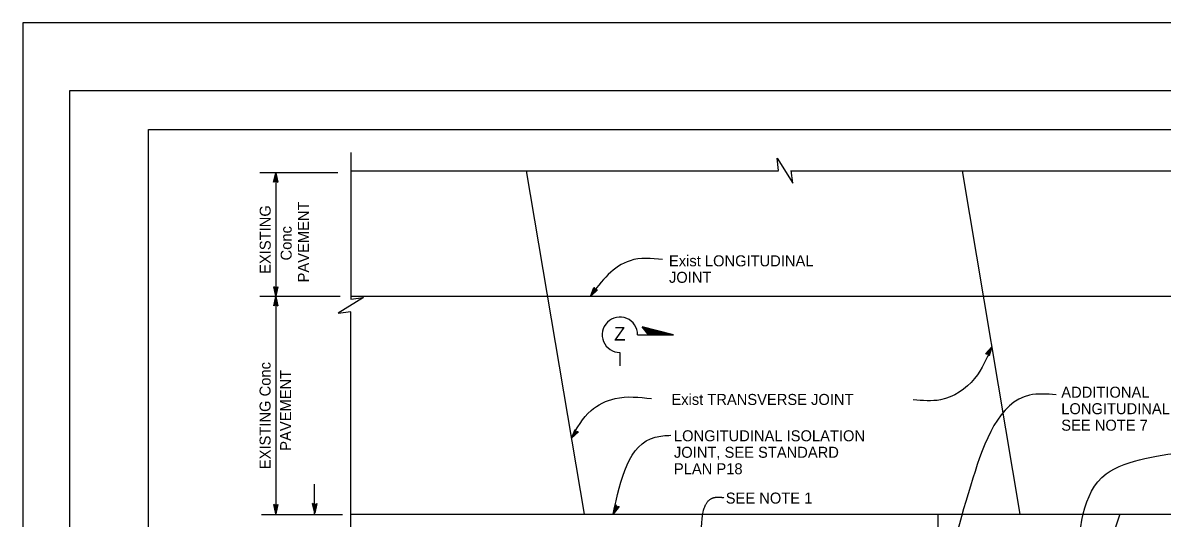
# Model space of a CAD drawing. Extents: x -893 to 867, y -474 to 712.
# Drawn here: x -893 to -168, y 397 to 712 of the extents above; entities that cross this region are included whole.
import ezdxf

# ---------------------------------------------------------------- set-up
doc = ezdxf.new("R2010")
doc.units = 0
for name, color, linetype in [('border_PLOTTING-ELEMENTS', 7, 'Continuous'), ('border_rw_22x34_Cut_Lines', 7, 'Continuous'), ('border_SHEET', 7, 'Continuous'), ('pp_PRESENTATION', 7, 'Continuous'), ('rd_PAVEMENT', 7, 'Continuous'), ('rd_PAVEMENT-anno', 7, 'Continuous')]:
    doc.layers.add(name, color=color, linetype=linetype)

msp = doc.modelspace()

# ---------------------------------------------------------------- linework, layer by layer
at = {"layer": 'border_PLOTTING-ELEMENTS'}
for points in [[(-893.45, -474.04), (866.55, -474.04), (866.55, 711.96), (-893.45, 711.96)], [(-863.45, 668.96), (836.55, 668.96), (836.55, -431.04), (-863.45, -431.04)]]:
    msp.add_lwpolyline(points, close=True, dxfattribs=at)
at = {"layer": 'border_rw_22x34_Cut_Lines'}
msp.add_lwpolyline([(-863.45, 668.96), (836.55, 668.96), (836.55, -431.04), (-863.45, -431.04)], close=True, dxfattribs=at)
at = {"layer": 'border_SHEET'}
for p, q in [((-813.45, 643.96), (811.55, 643.96)), ((-813.45, -406.04), (-813.45, 643.96))]:
    msp.add_line(p, q, dxfattribs=at)
at = {"layer": 'pp_PRESENTATION'}
for p, q in [((-479.17, 513.4), (-499.06, 518.47)), ((-494.95, 513.4), (-499.06, 518.47)), ((-480.8, 513.4), (-498.63, 517.95)), ((-482.44, 513.4), (-498.21, 517.42)), ((-484.07, 513.4), (-497.78, 516.9)), ((-485.71, 513.4), (-497.36, 516.37)), ((-487.35, 513.4), (-496.93, 515.84)), ((-488.98, 513.4), (-496.51, 515.32)), ((-501.96, 513.5), (-501.96, 513.5)), ((-501.96, 513.4), (-479.17, 513.4)), ((-490.62, 513.4), (-496.08, 514.79)), ((-492.25, 513.4), (-495.65, 514.27)), ((-493.89, 513.4), (-495.23, 513.74)), ((-513.21, 502.15), (-513.21, 493.59))]:
    msp.add_line(p, q, dxfattribs=at)
msp.add_arc((-513.2, 513.4), 11.25, 0.00004, 270.00053, dxfattribs=at)
at = {"layer": 'rd_PAVEMENT'}
for p, q in [((-684.57, 629.33), (-684.57, 536.12)), ((-684.57, 629.33), (-684.57, 536.12)), ((-684.57, 629.33), (-684.57, 536.12)), ((-412.16, 617.88), (-413.16, 625.88)), ((-413.16, 625.88), (-403.16, 609.88)), ((-684.57, 617.74), (-412.14, 617.74)), ((-572.83, 617.74), (-536.02, 399.28)), ((-403.16, 609.88), (-404.16, 617.88)), ((-404.14, 617.74), (-76.98, 617.74)), ((-295.25, 617.74), (-258.43, 399.28)), ((-676.57, 537.12), (-692.57, 527.12)), ((-676.57, 537.12), (-692.57, 527.12)), ((-676.57, 537.12), (-692.57, 527.12)), ((-684.57, 537.87), (-76.98, 537.87)), ((-684.57, 536.12), (-676.57, 537.12)), ((-684.57, 536.12), (-676.57, 537.12)), ((-684.57, 536.12), (-676.57, 537.12)), ((-692.57, 527.12), (-684.57, 528.12)), ((-692.57, 527.12), (-684.57, 528.12)), ((-692.57, 527.12), (-684.57, 528.12)), ((-684.71, 528.1), (-684.71, 296.28)), ((-684.71, 528.1), (-684.71, 296.28)), ((-684.71, 528.1), (-684.71, 296.28)), ((-684.57, 399.28), (-76.98, 399.28)), ((-310.76, 399.28), (-310.76, -41.33))]:
    msp.add_line(p, q, dxfattribs=at)
msp.add_lwpolyline([(-194.95, 399.28), (-219.12, 326.77), (-209.7, 299.19)], dxfattribs=at)
at = {"layer": 'rd_PAVEMENT-anno'}
for p, q in [((-742.55, 616.78), (-692.73, 616.78)), ((-732.38, 616.78), (-732.38, 399.04)), ((-733.7, 610.52), (-733.7, 610.52)), ((-732.36, 616.52), (-732.36, 616.52)), ((-731.03, 610.52), (-731.03, 610.52)), ((-742.55, 537.93), (-691.36, 537.93)), ((-733.65, 543.94), (-733.65, 543.94)), ((-732.32, 537.94), (-732.32, 537.94)), ((-732.31, 537.72), (-732.31, 537.72)), ((-730.98, 543.94), (-730.98, 543.94)), ((-531.94, 537.79), (-531.94, 537.79)), ((-529.72, 543.52), (-529.72, 543.52)), ((-527.5, 542.05), (-527.5, 542.05)), ((-733.65, 531.72), (-733.65, 531.72)), ((-730.98, 531.72), (-730.98, 531.72)), ((-707.64, 399.28), (-707.64, 418.22)), ((-733.69, 405.43), (-733.69, 405.43)), ((-732.36, 399.43), (-732.36, 399.43)), ((-731.02, 405.43), (-731.02, 405.43)), ((-708.88, 405.93), (-708.88, 405.93)), ((-707.55, 399.93), (-707.55, 399.93)), ((-706.21, 405.93), (-706.21, 405.93)), ((-741.44, 399.04), (-689.91, 399.04))]:
    msp.add_line(p, q, dxfattribs=at)
for points in [[(-733.7, 610.52), (-732.36, 616.52), (-731.03, 610.52), (-731.39, 610.74), (-732.36, 615.13), (-733.35, 610.73), (-732.99, 610.95), (-732.36, 613.76), (-731.74, 610.95), (-732.1, 611.16), (-732.37, 612.38), (-732.64, 611.16), (-732.36, 611.32), (-731.03, 610.52), (-732.36, 611.32)], [(-730.98, 543.94), (-732.32, 537.94), (-733.65, 543.94), (-733.3, 543.72), (-732.33, 539.33), (-731.34, 543.72), (-731.69, 543.51), (-732.32, 540.7), (-732.95, 543.51), (-732.59, 543.3), (-732.32, 542.08), (-732.05, 543.3), (-732.32, 543.14), (-733.65, 543.94), (-732.32, 543.14)], [(-733.65, 531.72), (-732.31, 537.72), (-730.98, 531.72), (-731.34, 531.93), (-732.31, 536.33), (-733.3, 531.93), (-732.94, 532.14), (-732.31, 534.96), (-731.69, 532.15), (-732.05, 532.36), (-732.32, 533.58), (-732.59, 532.36), (-732.31, 532.52), (-730.98, 531.72), (-732.31, 532.52)], [(-527.5, 542.05), (-531.94, 537.79), (-529.72, 543.52), (-529.55, 543.15), (-531.17, 538.95), (-527.91, 542.07), (-528.32, 542.09), (-530.41, 540.09), (-529.37, 542.78), (-529.19, 542.4), (-529.64, 541.24), (-528.74, 542.11), (-529.06, 542.12), (-529.72, 543.52), (-529.06, 542.12)], [(-280.37, 501.24), (-276.4, 505.81), (-278.06, 499.99), (-278.26, 500.34), (-277.05, 504.6), (-279.96, 501.26), (-279.56, 501.28), (-277.69, 503.42), (-278.47, 500.69), (-278.68, 501.05), (-278.34, 502.22), (-279.15, 501.3), (-278.83, 501.31), (-278.06, 499.99), (-278.83, 501.31)], [(-539.61, 451.64), (-544.12, 447.6), (-541.75, 453.17), (-541.59, 452.79), (-543.33, 448.72), (-540.02, 451.67), (-540.43, 451.71), (-542.54, 449.81), (-541.43, 452.42), (-541.27, 452.04), (-541.75, 450.92), (-540.83, 451.74), (-541.15, 451.76), (-541.75, 453.17), (-541.15, 451.76)], [(-731.02, 405.43), (-732.36, 399.43), (-733.69, 405.43), (-733.34, 405.22), (-732.37, 400.82), (-731.38, 405.22), (-731.73, 405.01), (-732.36, 402.19), (-732.99, 405), (-732.63, 404.79), (-732.36, 403.57), (-732.09, 404.79), (-732.36, 404.63), (-733.69, 405.43), (-732.36, 404.63)], [(-706.21, 405.93), (-707.55, 399.93), (-708.88, 405.93), (-708.52, 405.71), (-707.55, 401.32), (-706.56, 405.71), (-706.92, 405.5), (-707.55, 402.69), (-708.17, 405.5), (-707.82, 405.29), (-707.55, 404.07), (-707.27, 405.29), (-707.55, 405.13), (-708.88, 405.93), (-707.55, 405.13)], [(-513.72, 404), (-517.51, 399.28), (-516.08, 405.16), (-515.86, 404.82), (-516.91, 400.51), (-514.13, 403.97), (-514.53, 403.93), (-516.31, 401.72), (-515.64, 404.47), (-515.42, 404.13), (-515.71, 402.94), (-514.94, 403.9), (-515.25, 403.87), (-516.08, 405.16), (-515.25, 403.87)]]:
    msp.add_lwpolyline(points, close=True, dxfattribs=at)
for points in [[(-486.01, 561.36), (-506.7, 560.56), (-520.62, 551.77), (-532.01, 537.8)], [(-276.4, 505.81), (-287.36, 485.55), (-309.03, 472.01), (-326.4, 472.01)], [(-544.12, 447.6), (-531.6, 465.13), (-516.22, 472.83), (-493.14, 472.83)], [(-235.47, 475.22), (-252.33, 474.94), (-288.45, 422.12), (-308.06, 349.05)], [(-517.51, 399.28), (-490.72, 448.27), (-480.78, 449.44)], [(-222.07, 364.73), (-203.59, 424.82), (-178.84, 434.66), (-63.64, 434.66)]]:
    msp.add_spline(points, degree=3, dxfattribs=at)
msp.add_open_spline([(-473.31, 349.15), (-465.01, 348.93), (-463.11, 352.59), (-462.38, 353.02), (-461.36, 396.99), (-458.43, 407.07), (-452.3, 410.73), (-447.04, 409.7)], degree=2, dxfattribs=at)

# ---------------------------------------------------------------- texts
at = {"layer": 'pp_PRESENTATION'}
msp.add_text('Z', height=8.75, dxfattribs=at).set_placement((-516.83, 509.7))
at = {"layer": 'rd_PAVEMENT-anno'}
for s, p in [('EXISTING', (-735.58, 552.17)), ('PAVEMENT', (-711.24, 546.73)), ('Conc', (-722.24, 560.7)), ('EXISTING Conc', (-735.66, 427.88)), ('PAVEMENT', (-722.57, 439.58))]:
    msp.add_text(s, height=7, rotation=90, dxfattribs=at).set_placement(p)
for s, p in [('Exist LONGITUDINAL', (-481.97, 556.96)), ('JOINT', (-481.97, 546.46)), ('ADDITIONAL', (-232.15, 473.35)), ('Exist TRANSVERSE JOINT', (-480.42, 468.75)), ('LONGITUDINAL BARS,', (-232.15, 462.85)), ('SEE NOTE 7', (-232.15, 452.35)), ('LONGITUDINAL ISOLATION', (-478.81, 445.61)), ('JOINT, SEE STANDARD', (-478.81, 435.11)), ('PLAN P18', (-478.81, 424.61)), ('SEE NOTE 1', (-445.8, 405.96))]:
    msp.add_text(s, height=7, dxfattribs=at).set_placement(p)

doc.saveas('drawing.dxf')
